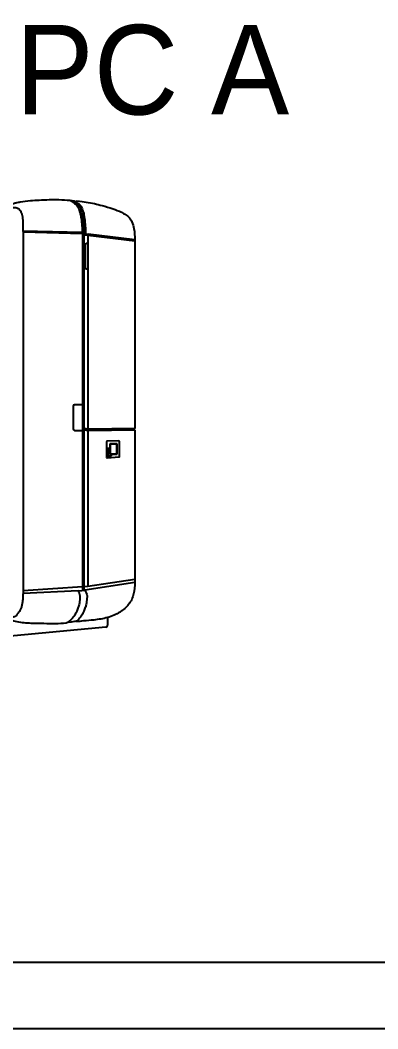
# Model space of a CAD drawing. Header units: millimetres. Extents: x 89450 to 753248, y -530175 to 1209785.
# Drawn here: x 443524 to 444595, y -104056 to -101033 of the extents above; entities that cross this region are included whole.
import ezdxf
from ezdxf.enums import TextEntityAlignment as Align

# ---------------------------------------------------------------- set-up
doc = ezdxf.new("R2010")
doc.units = ezdxf.units.MM
doc.header["$LTSCALE"] = 150
doc.layers.add('-----99 EPMS CABLE DUCT', color=4, linetype='Continuous')
doc.styles.add('ELEC', font='')
doc.styles.get('ELEC').set_extended_font_data('Dotum')

msp = doc.modelspace()

# ---------------------------------------------------------------- linework, layer by layer
at = {"layer": '-----99 EPMS CABLE DUCT'}
msp.add_lwpolyline([(433274.5, -104056.2), (433274.5, -103856.2), (447662.4, -103856.2), (447662.4, -104056.2)], close=True, dxfattribs=at)
at = {"color": 0}
for p, q in [((443691.6, -101575.3), (443691.6, -101577.8)), ((443710.4, -101669.9), (443532.8, -101665.4)), ((443710.6, -101673.5), (443532.9, -101669)), ((443532.9, -101669), (443532.9, -102751.9)), ((443710.6, -101673.5), (443710.6, -102743.7)), ((443728.6, -101675.3), (443715, -101673.8)), ((443715, -101673.8), (443715, -102743.2)), ((443728.6, -101678.9), (443715, -101677.4)), ((443727, -101678.7), (443727, -102258.5)), ((443867.5, -101695.4), (443727.2, -101678.7)), ((443867.8, -101691.8), (443727.5, -101675.2)), ((443728.6, -101675.3), (443728.6, -101678.9)), ((443718.8, -101706.3), (443718.8, -101774.9)), ((443727, -101702.2), (443723, -101702.2)), ((443867.8, -101691.8), (443867.8, -102257.1)), ((443723, -101779.1), (443727, -101779.1)), ((443683.2, -102189.9), (443683.2, -102258.6)), ((443710.6, -102185.8), (443687.4, -102185.8)), ((443728.6, -102258.7), (443715, -102257.2)), ((443867.8, -102257.1), (443728.6, -102258.7)), ((443728.6, -102258.7), (443728.6, -102263.8)), ((443866.5, -102262.3), (443866.4, -102257.1)), ((443687.4, -102262.7), (443710.6, -102262.7)), ((443728.6, -102263.8), (443715, -102262.4)), ((443727, -102263.7), (443727, -102730.5)), ((443867.8, -102262.2), (443728.6, -102263.8)), ((443867.8, -102262.2), (443867.8, -102718.5)), ((443783.2, -102297), (443783, -102343)), ((443820, -102294.4), (443785.2, -102294.9)), ((443793.2, -102316.9), (443786.2, -102316.9)), ((443786.2, -102316.9), (443786.2, -102338.9)), ((443793.2, -102317.6), (443786.9, -102317.6)), ((443786.9, -102317.6), (443786.9, -102338.2)), ((443814.3, -102303.4), (443793.2, -102303.4)), ((443793.2, -102303.4), (443793.2, -102334)), ((443793.9, -102304.1), (443793.2, -102303.4)), ((443813.6, -102304.1), (443793.9, -102304.1)), ((443793.9, -102304.1), (443793.9, -102333.2)), ((443813.6, -102304.1), (443814.3, -102303.4)), ((443813.6, -102333.2), (443813.6, -102304.1)), ((443814.3, -102334), (443814.3, -102303.4)), ((443822.1, -102340.4), (443822.1, -102296.5)), ((443785.2, -102345.1), (443820.2, -102342.4)), ((443786.2, -102338.9), (443797.4, -102338.9)), ((443786.9, -102338.2), (443796.7, -102338.2)), ((443793.9, -102333.2), (443793.2, -102334)), ((443793.2, -102334), (443814.3, -102334)), ((443793.9, -102333.2), (443813.6, -102333.2)), ((443796.7, -102338.2), (443796.7, -102334)), ((443797.4, -102338.9), (443797.4, -102334)), ((443813.6, -102333.2), (443814.3, -102334)), ((443867.8, -102709.6), (443727, -102730.5)), ((443710.6, -102731.6), (443532.9, -102743.7)), ((443698, -102743.5), (443532.9, -102751.9)), ((443719, -102742.8), (443698.7, -102744.8)), ((443727, -102730.5), (443715, -102731.3)), ((443867.8, -102718.5), (443718.4, -102741.5)), ((443692.4, -102834.9), (443677.3, -102837.4)), ((443786.1, -102823.6), (443786.1, -102846.3)), ((443780.5, -102852.5), (443378.8, -102890.5)), ((443677.3, -102837.4), (443664.9, -102838.9))]:
    msp.add_line(p, q, dxfattribs=at)
for centre, radius, start, end in [((443723, -101706.3), 4.12, 90, 180), ((443723, -101774.9), 4.12, 180, 270), ((443687.4, -102189.9), 4.12, 90, 180), ((443687.4, -102258.6), 4.12, 180, 270), ((443785.3, -102297), 2.06, 90.8067, 179.6885), ((443820, -102296.5), 2.06, 0, 90.8067), ((443785, -102343.1), 2.06, 179.6885, 274.3973), ((443820, -102340.4), 2.06, 274.3973, 0), ((443779.9, -102846.3), 6.19, 275.4078, 0)]:
    msp.add_arc(centre, radius, start, end, dxfattribs=at)
for points, knots in [([(443673.7, -101573.7), (443662.6, -101573.5), (443642, -101571.8), (443610.9, -101572), (443582.6, -101573.6), (443553.3, -101574.6), (443530.4, -101577.7), (443512.5, -101581.1), (443503.8, -101584), (443495.9, -101585.7), (443496.2, -101595.5), (443509.7, -101593), (443521, -101598.5), (443528.1, -101609), (443531.2, -101621.6), (443532.6, -101635.9), (443532.6, -101652.7), (443532.8, -101663.7), (443532.9, -101669)], [0, 0, 0, 0, 3227.578691, 6026.302083, 9023.112724, 11499.824177, 14519.153577, 15782.889133, 16730.542882, 17312.658247, 17833.19047, 18828.812168, 20296.673447, 21510.440576, 22341.446093, 24048.735583, 25681.478274, 27239.403417, 27239.403417, 27239.403417, 27239.403417]), ([(443673.7, -101573.7), (443677.8, -101576.7), (443685.3, -101581), (443696.4, -101589.5), (443701.3, -101602.8), (443706.5, -101619.2), (443708.2, -101639.1), (443709.8, -101657.9), (443710.4, -101669.4), (443710.6, -101673.5)], [0, 0, 0, 0, 1387.772356, 2513.617426, 3959.508147, 5377.274001, 7550.811748, 9712.473102, 10897.913757, 10897.913757, 10897.913757, 10897.913757]), ([(443679.7, -101574.1), (443683.4, -101576.2), (443690.4, -101580.3), (443701.1, -101588.5), (443706, -101601.8), (443711.2, -101618.2), (443712.9, -101638.1), (443714.6, -101656.7), (443715.1, -101667.9), (443715, -101673.8)], [136.904842, 136.904842, 136.904842, 136.904842, 1387.772356, 2513.617426, 3959.508147, 5377.274001, 7550.811748, 9712.473102, 10821.421347, 10821.421347, 10821.421347, 10821.421347]), ([(443684.8, -101574.6), (443688.6, -101576.7), (443695.7, -101580.8), (443706.5, -101589.1), (443711.3, -101602.4), (443716.5, -101618.8), (443718.2, -101638.7), (443719.9, -101657.3), (443720.4, -101668.5), (443720.3, -101674.4)], [117.601711, 117.601711, 117.601711, 117.601711, 1387.772356, 2513.617426, 3959.508147, 5377.274001, 7550.811748, 9712.473102, 10821.421347, 10821.421347, 10821.421347, 10821.421347]), ([(443691.6, -101575.3), (443706.5, -101576.7), (443722.5, -101578.8), (443746.4, -101582.7), (443773.1, -101589.6), (443800, -101598), (443824.5, -101606.4), (443840, -101616.9), (443852.6, -101624.9), (443860.4, -101639.9), (443866.6, -101662.2), (443867.3, -101680.5), (443867.8, -101691.8)], [786.910998, 786.910998, 786.910998, 786.910998, 3099.86886, 5479.938337, 7814.199428, 11114.323184, 13727.485197, 15253.370985, 16579.729801, 17994.208822, 20015.603964, 23300.885679, 23300.885679, 23300.885679, 23300.885679]), ([(443698, -102743.5), (443699.9, -102747.2), (443705, -102758), (443702, -102772.9), (443701.1, -102785.4), (443697.1, -102795.8), (443692.8, -102807.8), (443685.5, -102819.9), (443676, -102832.3), (443666.9, -102837.8), (443662.1, -102840.4)], [0, 0, 0, 0, 1772.514045, 3372.494298, 4275.238013, 5419.936523, 6590.819167, 7986.082004, 9506.142644, 11075.412662, 11075.412662, 11075.412662, 11075.412662]), ([(443867.8, -102718.5), (443867.2, -102730), (443866, -102753.1), (443851.3, -102785.9), (443822.4, -102809.9), (443786.1, -102825.5), (443748.5, -102830.9), (443716.6, -102833.8), (443698.6, -102835.4), (443690.8, -102836.1)], [0, 0, 0, 0, 3314.863709, 6721.595546, 10080.670343, 14005.595077, 18093.05812, 21053.069289, 23342.230387, 23342.230387, 23342.230387, 23342.230387]), ([(443718.4, -102741.5), (443721.1, -102747.2), (443726.3, -102758), (443723.3, -102772.9), (443722.4, -102785.4), (443718.3, -102795.8), (443714.1, -102807.8), (443706.8, -102819.9), (443699, -102830), (443692.9, -102834.7), (443690.8, -102836.1)], [0, 0, 0, 0, 1772.514045, 3372.494298, 4275.238013, 5419.936523, 6590.819167, 7986.082004, 9506.142644, 10247.50506, 10247.50506, 10247.50506, 10247.50506]), ([(443532.9, -102751.9), (443532.8, -102756.1), (443532.6, -102763.8), (443531.7, -102774.9), (443529.7, -102784.9), (443528, -102794.5), (443523.5, -102804), (443516.5, -102812.2), (443510, -102822.3), (443499.3, -102822.9), (443493.5, -102822), (443490.8, -102821.5)], [0, 0, 0, 0, 1221.628601, 2256.535616, 3229.671226, 4188.848243, 5089.386871, 6220.653557, 7373.587116, 8319.119567, 9103.847596, 9103.847596, 9103.847596, 9103.847596]), ([(443662.1, -102840.4), (443651.2, -102841.3), (443629.1, -102842.9), (443592.3, -102841.7), (443552.6, -102841.6), (443517.4, -102837.9), (443497.4, -102832.8), (443490.8, -102821.5)], [1009.050121, 1009.050121, 1009.050121, 1009.050121, 4176.916984, 7469.090223, 11706.219724, 15729.899291, 17709.10332, 17709.10332, 17709.10332, 17709.10332])]:
    msp.add_open_spline(points, degree=3, knots=knots, dxfattribs=at)
msp.add_open_spline([(443673.7, -101573.7), (443680.6, -101574.3), (443686.5, -101574.8), (443686.5, -101574.8)], degree=3, dxfattribs=at)

# ---------------------------------------------------------------- texts
at = {"color": 0, "style": 'ELEC'}
msp.add_text('EPMS Clian PC A', height=268.377, dxfattribs=at).set_placement((442925, -101181.9), align=Align.MIDDLE_CENTER)

doc.saveas('drawing.dxf')
